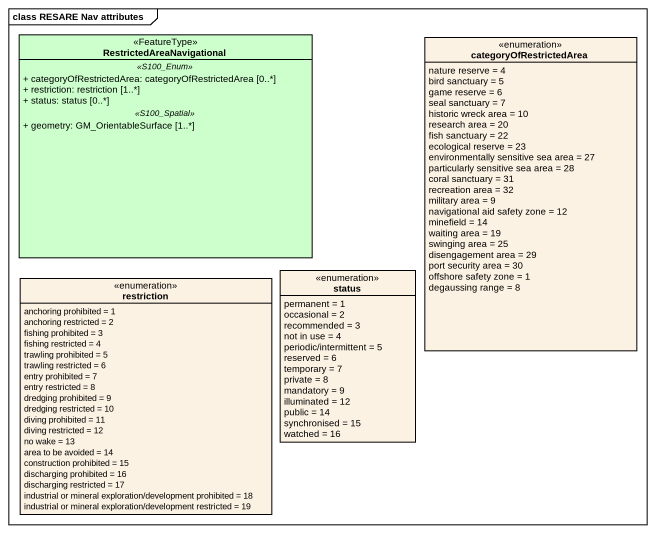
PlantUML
@startuml
mainframe class RESARE Nav attributes
hide circle
hide empty members
skinparam classAttributeIconSize 0
class RestrictedAreaNavigational <<FeatureType>> #CCFFCC {
  .. <<S100_Enum>> ..
  + categoryOfRestrictedArea: categoryOfRestrictedArea [0..*]
  + restriction: restriction [1..*]
  + status: status [0..*]
  .. <<S100_Spatial>> ..
  + geometry: GM_OrientableSurface [1..*]
}
enum categoryOfRestrictedArea #FCF2E3 {
  nature reserve = 4
  bird sanctuary = 5
  game reserve = 6
  seal sanctuary = 7
  historic wreck area = 10
  research area = 20
  fish sanctuary = 22
  ecological reserve = 23
  environmentally sensitive sea area = 27
  particularly sensitive sea area = 28
  coral sanctuary = 31
  recreation area = 32
  military area = 9
  navigational aid safety zone = 12
  minefield = 14
  waiting area = 19
  swinging area = 25
  disengagement area = 29
  port security area = 30
  offshore safety zone = 1
  degaussing range = 8
}
enum restriction #FCF2E3 {
  anchoring prohibited = 1
  anchoring restricted = 2
  fishing prohibited = 3
  fishing restricted = 4
  trawling prohibited = 5
  trawling restricted = 6
  entry prohibited = 7
  entry restricted = 8
  dredging prohibited = 9
  dredging restricted = 10
  diving prohibited = 11
  diving restricted = 12
  no wake = 13
  area to be avoided = 14
  construction prohibited = 15
  discharging prohibited = 16
  discharging restricted = 17
  industrial or mineral exploration/development prohibited = 18
  industrial or mineral exploration/development restricted = 19
}
enum status #FCF2E3 {
  permanent = 1
  occasional = 2
  recommended = 3
  not in use = 4
  periodic/intermittent = 5
  reserved = 6
  temporary = 7
  private = 8
  mandatory = 9
  illuminated = 12
  public = 14
  synchronised = 15
  watched = 16
}
@enduml
